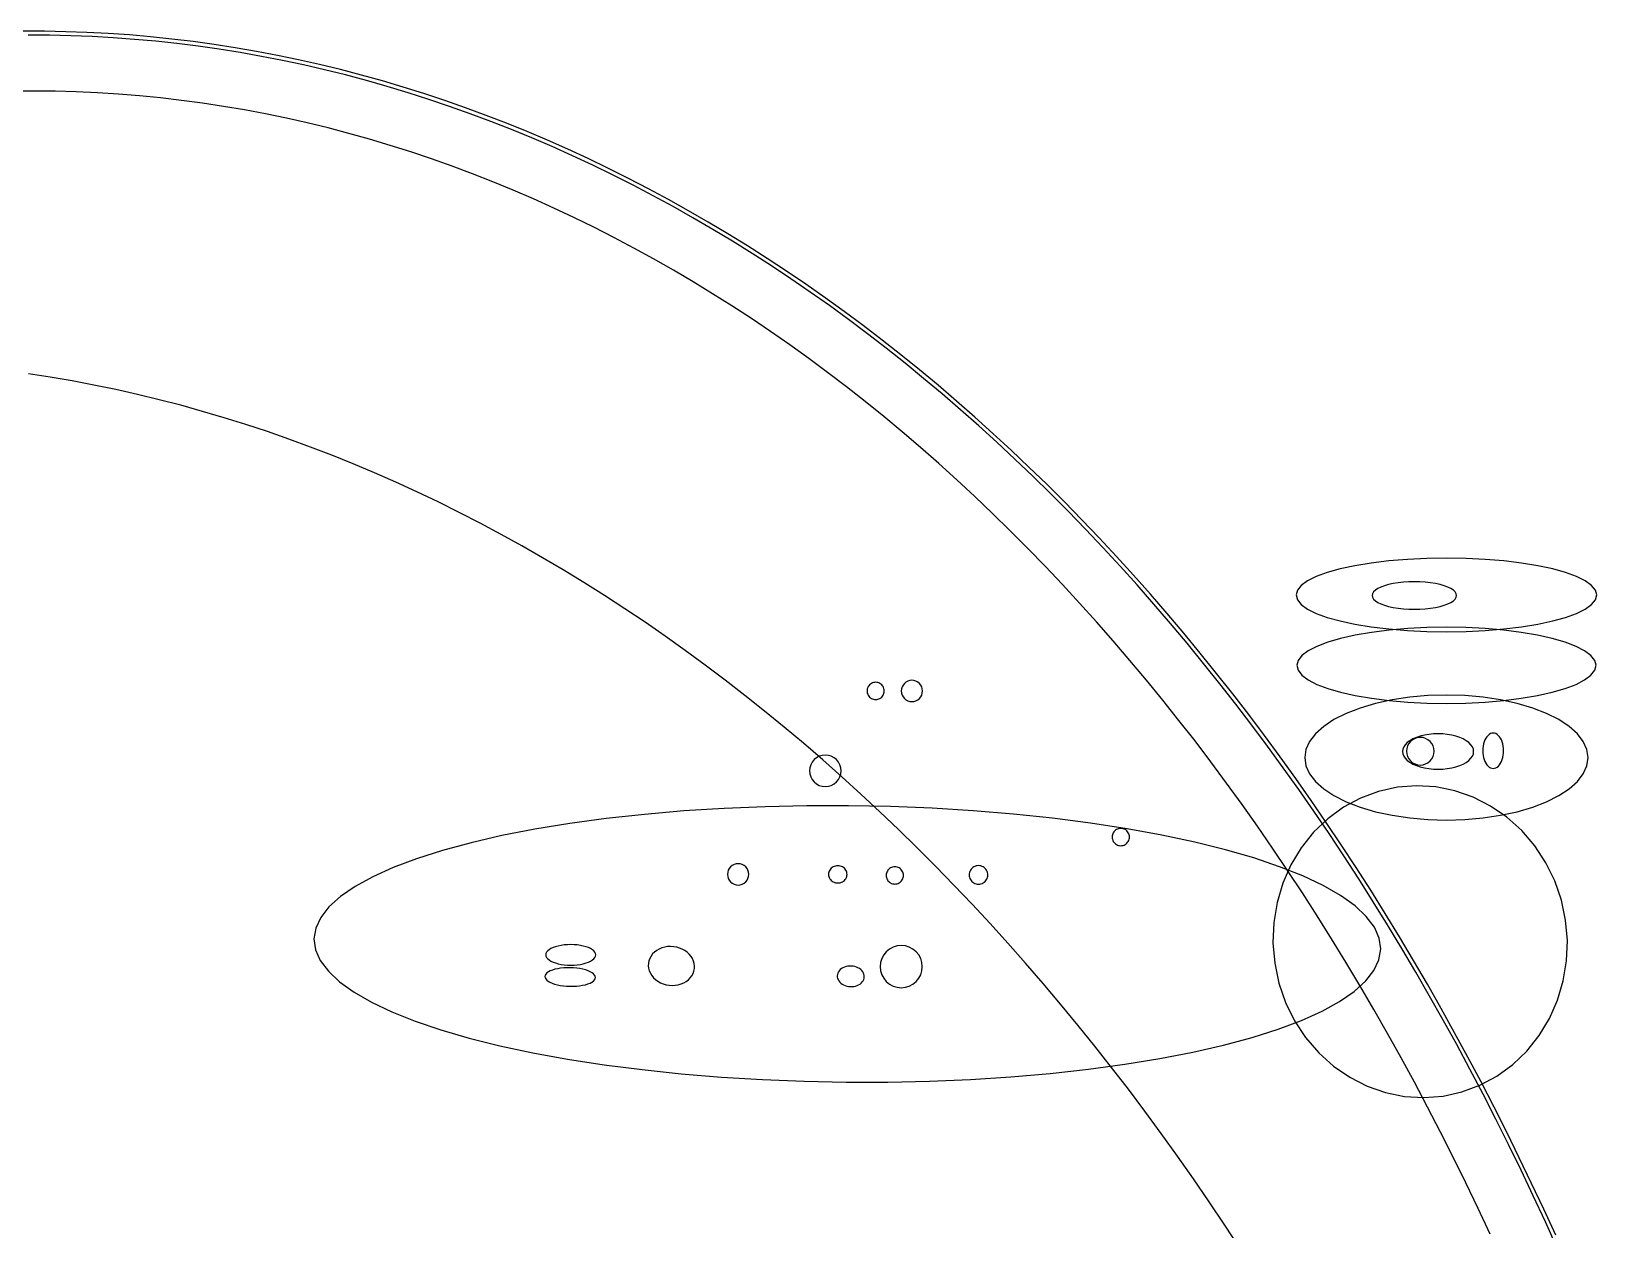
# Model space of a CAD drawing. Extents: x -1 to 217, y -22 to 302.
# Drawn here: x 107.8 to 201, y 230.2 to 301.6 of the extents above; entities that cross this region are included whole.
import ezdxf

# ---------------------------------------------------------------- set-up
doc = ezdxf.new("R2010")
doc.units = 0

msp = doc.modelspace()

# ---------------------------------------------------------------- linework, layer by layer
at = {"layer": 'CIRCLES'}
for p, q in [((159.588, 262.442), (159.575, 262.319)), ((159.575, 262.319), (159.588, 262.195)), ((159.624, 262.562), (159.588, 262.442)), ((159.588, 262.195), (159.624, 262.075)), ((159.683, 262.671), (159.624, 262.562)), ((159.624, 262.075), (159.683, 261.966)), ((159.761, 262.768), (159.683, 262.671)), ((159.858, 262.846), (159.761, 262.768)), ((159.967, 262.905), (159.858, 262.846)), ((160.087, 262.941), (159.967, 262.905)), ((160.21, 262.954), (160.087, 262.941)), ((160.334, 262.941), (160.21, 262.954)), ((160.454, 262.905), (160.334, 262.941)), ((160.563, 262.846), (160.454, 262.905)), ((160.66, 262.768), (160.563, 262.846)), ((160.738, 262.671), (160.66, 262.768)), ((160.797, 262.562), (160.738, 262.671)), ((160.738, 261.966), (160.797, 262.075)), ((160.833, 262.442), (160.797, 262.562)), ((160.797, 262.075), (160.833, 262.195)), ((160.846, 262.319), (160.833, 262.442)), ((160.833, 262.195), (160.846, 262.319)), ((159.683, 261.966), (159.761, 261.869)), ((159.761, 261.869), (159.858, 261.791)), ((159.858, 261.791), (159.967, 261.732)), ((159.967, 261.732), (160.087, 261.696)), ((160.087, 261.696), (160.21, 261.683)), ((160.21, 261.683), (160.334, 261.696)), ((160.334, 261.696), (160.454, 261.732)), ((160.454, 261.732), (160.563, 261.791)), ((160.563, 261.791), (160.66, 261.869)), ((160.66, 261.869), (160.738, 261.966)), ((189.918, 259.313), (189.815, 259.188)), ((190.042, 259.416), (189.918, 259.313)), ((190.185, 259.492), (190.042, 259.416)), ((190.339, 259.539), (190.185, 259.492)), ((190.5, 259.554), (190.339, 259.539)), ((190.661, 259.539), (190.5, 259.554)), ((190.815, 259.492), (190.661, 259.539)), ((190.958, 259.416), (190.815, 259.492)), ((191.082, 259.313), (190.958, 259.416)), ((191.185, 259.188), (191.082, 259.313)), ((154.532, 258.343), (154.39, 258.227)), ((154.694, 258.43), (154.532, 258.343)), ((154.87, 258.483), (154.694, 258.43)), ((155.053, 258.501), (154.87, 258.483)), ((155.236, 258.483), (155.053, 258.501)), ((155.411, 258.43), (155.236, 258.483)), ((155.574, 258.343), (155.411, 258.43)), ((155.716, 258.227), (155.574, 258.343)), ((189.692, 258.891), (189.676, 258.731)), ((189.676, 258.731), (189.692, 258.57)), ((189.739, 259.046), (189.692, 258.891)), ((189.692, 258.57), (189.739, 258.416)), ((189.815, 259.188), (189.739, 259.046)), ((189.739, 258.416), (189.815, 258.273)), ((191.261, 259.046), (191.185, 259.188)), ((191.185, 258.273), (191.261, 258.416)), ((191.308, 258.891), (191.261, 259.046)), ((191.261, 258.416), (191.308, 258.57)), ((191.324, 258.731), (191.308, 258.891)), ((191.308, 258.57), (191.324, 258.731)), ((154.133, 257.747), (154.115, 257.564)), ((154.115, 257.564), (154.133, 257.381)), ((154.186, 257.923), (154.133, 257.747)), ((154.273, 258.085), (154.186, 257.923)), ((154.39, 258.227), (154.273, 258.085)), ((155.832, 258.085), (155.716, 258.227)), ((155.919, 257.923), (155.832, 258.085)), ((155.972, 257.747), (155.919, 257.923)), ((155.99, 257.564), (155.972, 257.747)), ((155.972, 257.381), (155.99, 257.564)), ((189.815, 258.273), (189.918, 258.148)), ((189.918, 258.148), (190.042, 258.046)), ((190.042, 258.046), (190.185, 257.97)), ((190.185, 257.97), (190.339, 257.923)), ((190.339, 257.923), (190.5, 257.907)), ((190.5, 257.907), (190.661, 257.923)), ((190.661, 257.923), (190.815, 257.97)), ((190.815, 257.97), (190.958, 258.046)), ((190.958, 258.046), (191.082, 258.148)), ((191.082, 258.148), (191.185, 258.273)), ((154.133, 257.381), (154.186, 257.205)), ((154.186, 257.205), (154.273, 257.043)), ((154.273, 257.043), (154.39, 256.901)), ((154.39, 256.901), (154.532, 256.784)), ((154.532, 256.784), (154.694, 256.697)), ((154.694, 256.697), (154.87, 256.644)), ((154.87, 256.644), (155.053, 256.626)), ((155.053, 256.626), (155.236, 256.644)), ((155.236, 256.644), (155.411, 256.697)), ((155.411, 256.697), (155.574, 256.784)), ((155.574, 256.784), (155.716, 256.901)), ((155.716, 256.901), (155.832, 257.043)), ((155.832, 257.043), (155.919, 257.205)), ((155.919, 257.205), (155.972, 257.381)), ((149.411, 251.846), (149.332, 251.749)), ((149.507, 251.924), (149.411, 251.846)), ((149.617, 251.983), (149.507, 251.924)), ((149.736, 252.019), (149.617, 251.983)), ((149.86, 252.032), (149.736, 252.019)), ((149.984, 252.019), (149.86, 252.032)), ((150.103, 251.983), (149.984, 252.019)), ((150.213, 251.924), (150.103, 251.983)), ((150.309, 251.846), (150.213, 251.924)), ((150.388, 251.749), (150.309, 251.846)), ((149.237, 251.52), (149.225, 251.397)), ((149.225, 251.397), (149.237, 251.273)), ((149.273, 251.64), (149.237, 251.52)), ((149.237, 251.273), (149.273, 251.153)), ((149.332, 251.749), (149.273, 251.64)), ((149.273, 251.153), (149.332, 251.044)), ((149.332, 251.044), (149.411, 250.947)), ((149.411, 250.947), (149.507, 250.869)), ((149.507, 250.869), (149.617, 250.81)), ((150.103, 250.81), (150.213, 250.869)), ((150.213, 250.869), (150.309, 250.947)), ((150.309, 250.947), (150.388, 251.044)), ((150.447, 251.64), (150.388, 251.749)), ((150.388, 251.044), (150.447, 251.153)), ((150.483, 251.52), (150.447, 251.64)), ((150.447, 251.153), (150.483, 251.273)), ((150.495, 251.397), (150.483, 251.52)), ((150.483, 251.273), (150.495, 251.397)), ((149.617, 250.81), (149.736, 250.774)), ((149.736, 250.774), (149.86, 250.761)), ((149.86, 250.761), (149.984, 250.774)), ((149.984, 250.774), (150.103, 250.81)), ((159.33, 247.136), (159.095, 247.064)), ((159.575, 247.16), (159.33, 247.136)), ((159.821, 247.136), (159.575, 247.16)), ((160.056, 247.064), (159.821, 247.136)), ((158.415, 246.384), (158.344, 246.149)), ((158.531, 246.602), (158.415, 246.384)), ((158.687, 246.792), (158.531, 246.602)), ((158.878, 246.948), (158.687, 246.792)), ((159.095, 247.064), (158.878, 246.948)), ((160.273, 246.948), (160.056, 247.064)), ((160.464, 246.792), (160.273, 246.948)), ((160.62, 246.602), (160.464, 246.792)), ((160.736, 246.384), (160.62, 246.602)), ((160.807, 246.149), (160.736, 246.384)), ((158.344, 246.149), (158.319, 245.904)), ((158.319, 245.904), (158.344, 245.659)), ((158.344, 245.659), (158.415, 245.423)), ((158.415, 245.423), (158.531, 245.206)), ((160.62, 245.206), (160.736, 245.423)), ((160.736, 245.423), (160.807, 245.659)), ((160.832, 245.904), (160.807, 246.149)), ((160.807, 245.659), (160.832, 245.904)), ((158.531, 245.206), (158.687, 245.016)), ((158.687, 245.016), (158.878, 244.859)), ((158.878, 244.859), (159.095, 244.743)), ((159.095, 244.743), (159.33, 244.672)), ((159.33, 244.672), (159.575, 244.648)), ((159.575, 244.648), (159.821, 244.672)), ((159.821, 244.672), (160.056, 244.743)), ((160.056, 244.743), (160.273, 244.859)), ((160.273, 244.859), (160.464, 245.016)), ((160.464, 245.016), (160.62, 245.206))]:
    msp.add_line(p, q, dxfattribs=at)
at = {"layer": 'ELLIPSES'}
for p, q in [((108.535, 301.594), (107.269, 301.594)), ((108.837, 301.356), (107.571, 301.362)), ((109.801, 301.572), (108.535, 301.594)), ((110.103, 301.329), (108.837, 301.356)), ((111.067, 301.529), (109.801, 301.572)), ((111.368, 301.28), (110.103, 301.329)), ((112.332, 301.463), (111.067, 301.529)), ((112.633, 301.209), (111.368, 301.28)), ((113.597, 301.376), (112.332, 301.463)), ((114.861, 301.267), (113.597, 301.376)), ((116.124, 301.137), (114.861, 301.267)), ((113.897, 301.116), (112.633, 301.209)), ((115.16, 301.002), (113.897, 301.116)), ((116.423, 300.866), (115.16, 301.002)), ((117.385, 300.985), (116.124, 301.137)), ((117.684, 300.708), (116.423, 300.866)), ((118.646, 300.811), (117.385, 300.985)), ((118.944, 300.528), (117.684, 300.708)), ((119.905, 300.615), (118.646, 300.811)), ((120.202, 300.327), (118.944, 300.528)), ((121.163, 300.398), (119.905, 300.615)), ((121.459, 300.104), (120.202, 300.327)), ((122.418, 300.159), (121.163, 300.398)), ((122.714, 299.859), (121.459, 300.104)), ((123.672, 299.898), (122.418, 300.159)), ((123.967, 299.592), (122.714, 299.859)), ((124.924, 299.616), (123.672, 299.898)), ((125.218, 299.305), (123.967, 299.592)), ((126.173, 299.313), (124.924, 299.616)), ((126.466, 298.995), (125.218, 299.305)), ((127.42, 298.988), (126.173, 299.313)), ((127.712, 298.664), (126.466, 298.995)), ((128.664, 298.642), (127.42, 298.988)), ((128.955, 298.312), (127.712, 298.664)), ((129.906, 298.274), (128.664, 298.642)), ((107.918, 298.035), (106.661, 298.024)), ((109.175, 298.024), (107.918, 298.035)), ((110.431, 297.99), (109.175, 298.024)), ((111.688, 297.934), (110.431, 297.99)), ((112.943, 297.855), (111.688, 297.934)), ((114.198, 297.754), (112.943, 297.855)), ((115.453, 297.63), (114.198, 297.754)), ((116.706, 297.485), (115.453, 297.63)), ((130.196, 297.938), (128.955, 298.312)), ((131.144, 297.885), (129.906, 298.274)), ((131.433, 297.543), (130.196, 297.938)), ((132.38, 297.475), (131.144, 297.885)), ((132.667, 297.126), (131.433, 297.543)), ((117.958, 297.316), (116.706, 297.485)), ((119.208, 297.126), (117.958, 297.316)), ((120.457, 296.913), (119.208, 297.126)), ((121.704, 296.678), (120.457, 296.913)), ((122.949, 296.421), (121.704, 296.678)), ((133.612, 297.043), (132.38, 297.475)), ((133.898, 296.689), (132.667, 297.126)), ((134.84, 296.591), (133.612, 297.043)), ((135.126, 296.23), (133.898, 296.689)), ((136.065, 296.117), (134.84, 296.591)), ((124.192, 296.141), (122.949, 296.421)), ((125.433, 295.839), (124.192, 296.141)), ((126.671, 295.516), (125.433, 295.839)), ((136.349, 295.75), (135.126, 296.23)), ((137.287, 295.622), (136.065, 296.117)), ((137.569, 295.249), (136.349, 295.75)), ((127.906, 295.17), (126.671, 295.516)), ((129.139, 294.802), (127.906, 295.17)), ((130.369, 294.412), (129.139, 294.802)), ((138.504, 295.106), (137.287, 295.622)), ((138.785, 294.727), (137.569, 295.249)), ((139.717, 294.57), (138.504, 295.106)), ((139.997, 294.184), (138.785, 294.727)), ((131.595, 294), (130.369, 294.412)), ((132.818, 293.567), (131.595, 294)), ((140.926, 294.012), (139.717, 294.57)), ((141.204, 293.62), (139.997, 294.184)), ((142.131, 293.434), (140.926, 294.012)), ((134.038, 293.111), (132.818, 293.567)), ((135.254, 292.634), (134.038, 293.111)), ((142.407, 293.036), (141.204, 293.62)), ((143.33, 292.835), (142.131, 293.434)), ((143.605, 292.43), (142.407, 293.036)), ((144.526, 292.216), (143.33, 292.835)), ((136.466, 292.135), (135.254, 292.634)), ((137.674, 291.615), (136.466, 292.135)), ((144.799, 291.804), (143.605, 292.43)), ((145.716, 291.576), (144.526, 292.216)), ((138.877, 291.073), (137.674, 291.615)), ((140.077, 290.509), (138.877, 291.073)), ((145.987, 291.158), (144.799, 291.804)), ((146.901, 290.915), (145.716, 291.576)), ((147.17, 290.491), (145.987, 291.158)), ((141.272, 289.925), (140.077, 290.509)), ((148.081, 290.235), (146.901, 290.915)), ((148.348, 289.804), (147.17, 290.491)), ((149.255, 289.534), (148.081, 290.235)), ((142.462, 289.319), (141.272, 289.925)), ((143.647, 288.691), (142.462, 289.319)), ((149.521, 289.097), (148.348, 289.804)), ((150.424, 288.813), (149.255, 289.534)), ((144.827, 288.043), (143.647, 288.691)), ((150.688, 288.369), (149.521, 289.097)), ((151.587, 288.072), (150.424, 288.813)), ((151.849, 287.621), (150.688, 288.369)), ((146.002, 287.374), (144.827, 288.043)), ((147.171, 286.683), (146.002, 287.374)), ((152.744, 287.311), (151.587, 288.072)), ((153.004, 286.854), (151.849, 287.621)), ((153.896, 286.53), (152.744, 287.311)), ((148.335, 285.972), (147.171, 286.683)), ((154.153, 286.066), (153.004, 286.854)), ((155.041, 285.729), (153.896, 286.53)), ((149.494, 285.241), (148.335, 285.972)), ((155.296, 285.259), (154.153, 286.066)), ((156.18, 284.909), (155.041, 285.729)), ((150.646, 284.488), (149.494, 285.241)), ((151.792, 283.715), (150.646, 284.488)), ((156.433, 284.432), (155.296, 285.259)), ((157.312, 284.069), (156.18, 284.909)), ((152.932, 282.922), (151.792, 283.715)), ((157.563, 283.586), (156.433, 284.432)), ((158.437, 283.21), (157.312, 284.069)), ((158.686, 282.72), (157.563, 283.586)), ((154.066, 282.108), (152.932, 282.922)), ((159.556, 282.331), (158.437, 283.21)), ((159.802, 281.835), (158.686, 282.72)), ((155.193, 281.274), (154.066, 282.108)), ((160.668, 281.434), (159.556, 282.331)), ((160.912, 280.931), (159.802, 281.835)), ((108.883, 281.002), (107.583, 281.203)), ((110.183, 280.779), (108.883, 281.002)), ((111.481, 280.534), (110.183, 280.779)), ((156.313, 280.421), (155.193, 281.274)), ((161.773, 280.517), (160.668, 281.434)), ((162.014, 280.007), (160.912, 280.931)), ((112.779, 280.265), (111.481, 280.534)), ((114.075, 279.974), (112.779, 280.265)), ((115.37, 279.661), (114.075, 279.974)), ((157.427, 279.547), (156.313, 280.421)), ((162.871, 279.581), (161.773, 280.517)), ((163.109, 279.065), (162.014, 280.007)), ((116.664, 279.325), (115.37, 279.661)), ((117.955, 278.967), (116.664, 279.325)), ((119.245, 278.587), (117.955, 278.967)), ((158.534, 278.653), (157.427, 279.547)), ((163.961, 278.627), (162.871, 279.581)), ((164.196, 278.104), (163.109, 279.065)), ((120.532, 278.184), (119.245, 278.587)), ((121.817, 277.759), (120.532, 278.184)), ((159.633, 277.74), (158.534, 278.653)), ((165.043, 277.653), (163.961, 278.627)), ((165.276, 277.124), (164.196, 278.104)), ((123.099, 277.312), (121.817, 277.759)), ((124.379, 276.843), (123.099, 277.312)), ((160.725, 276.807), (159.633, 277.74)), ((166.118, 276.662), (165.043, 277.653)), ((166.348, 276.126), (165.276, 277.124)), ((125.655, 276.352), (124.379, 276.843)), ((126.929, 275.839), (125.655, 276.352)), ((161.81, 275.855), (160.725, 276.807)), ((167.185, 275.652), (166.118, 276.662)), ((167.413, 275.109), (166.348, 276.126)), ((128.199, 275.304), (126.929, 275.839)), ((129.465, 274.748), (128.199, 275.304)), ((162.887, 274.883), (161.81, 275.855)), ((168.245, 274.623), (167.185, 275.652)), ((130.728, 274.169), (129.465, 274.748)), ((163.956, 273.893), (162.887, 274.883)), ((168.469, 274.074), (167.413, 275.109)), ((169.296, 273.577), (168.245, 274.623)), ((131.986, 273.569), (130.728, 274.169)), ((133.241, 272.948), (131.986, 273.569)), ((165.017, 272.883), (163.956, 273.893)), ((169.517, 273.021), (168.469, 274.074)), ((170.338, 272.512), (169.296, 273.577)), ((134.491, 272.305), (133.241, 272.948)), ((166.07, 271.854), (165.017, 272.883)), ((170.557, 271.95), (169.517, 273.021)), ((171.373, 271.43), (170.338, 272.512)), ((135.737, 271.641), (134.491, 272.305)), ((136.978, 270.956), (135.737, 271.641)), ((167.115, 270.807), (166.07, 271.854)), ((171.588, 270.861), (170.557, 271.95)), ((172.399, 270.33), (171.373, 271.43)), ((138.214, 270.249), (136.978, 270.956)), ((168.151, 269.741), (167.115, 270.807)), ((172.611, 269.754), (171.588, 270.861)), ((139.445, 269.522), (138.214, 270.249)), ((140.67, 268.774), (139.445, 269.522)), ((169.179, 268.657), (168.151, 269.741)), ((173.416, 269.212), (172.399, 270.33)), ((173.625, 268.63), (172.611, 269.754)), ((185.725, 269.582), (184.953, 269.367)), ((186.606, 269.771), (185.725, 269.582)), ((187.579, 269.93), (186.606, 269.771)), ((188.63, 270.057), (187.579, 269.93)), ((189.739, 270.149), (188.63, 270.057)), ((190.887, 270.205), (189.739, 270.149)), ((192.056, 270.224), (190.887, 270.205)), ((193.224, 270.205), (192.056, 270.224)), ((194.373, 270.149), (193.224, 270.205)), ((195.482, 270.057), (194.373, 270.149)), ((196.532, 269.93), (195.482, 270.057)), ((197.506, 269.771), (196.532, 269.93)), ((198.386, 269.582), (197.506, 269.771)), ((199.158, 269.367), (198.386, 269.582)), ((141.891, 268.005), (140.67, 268.774)), ((170.199, 267.554), (169.179, 268.657)), ((174.424, 268.077), (173.416, 269.212)), ((174.63, 267.488), (173.625, 268.63)), ((183.408, 268.6), (183.18, 268.319)), ((183.785, 268.872), (183.408, 268.6)), ((184.303, 269.129), (183.785, 268.872)), ((184.953, 269.367), (184.303, 269.129)), ((188.614, 268.651), (188.366, 268.58)), ((188.887, 268.71), (188.614, 268.651)), ((189.183, 268.757), (188.887, 268.71)), ((189.494, 268.792), (189.183, 268.757)), ((189.817, 268.813), (189.494, 268.792)), ((190.146, 268.82), (189.817, 268.813)), ((190.474, 268.813), (190.146, 268.82)), ((190.797, 268.792), (190.474, 268.813)), ((191.109, 268.758), (190.797, 268.792)), ((191.404, 268.711), (191.109, 268.758)), ((191.678, 268.651), (191.404, 268.711)), ((191.925, 268.581), (191.678, 268.651)), ((199.809, 269.129), (199.158, 269.367)), ((200.327, 268.872), (199.809, 269.129)), ((200.703, 268.6), (200.327, 268.872)), ((200.932, 268.319), (200.703, 268.6)), ((143.105, 267.215), (141.891, 268.005)), ((175.424, 266.925), (174.424, 268.077)), ((183.18, 268.319), (183.103, 268.034)), ((183.103, 268.034), (183.18, 267.748)), ((183.18, 267.748), (183.408, 267.467)), ((187.651, 268.109), (187.629, 268.002)), ((187.629, 268.002), (187.651, 267.895)), ((187.715, 268.214), (187.651, 268.109)), ((187.651, 267.895), (187.715, 267.79)), ((187.821, 268.315), (187.715, 268.214)), ((187.715, 267.79), (187.821, 267.689)), ((187.966, 268.411), (187.821, 268.315)), ((187.821, 267.689), (187.967, 267.593)), ((188.149, 268.5), (187.966, 268.411)), ((188.366, 268.58), (188.149, 268.5)), ((192.142, 268.5), (191.925, 268.581)), ((192.325, 268.412), (192.142, 268.5)), ((192.471, 268.316), (192.325, 268.412)), ((192.325, 267.594), (192.471, 267.69)), ((192.576, 268.214), (192.471, 268.316)), ((192.471, 267.69), (192.577, 267.791)), ((192.641, 268.11), (192.576, 268.214)), ((192.577, 267.791), (192.641, 267.896)), ((192.662, 268.003), (192.641, 268.11)), ((192.641, 267.896), (192.662, 268.003)), ((200.703, 267.467), (200.932, 267.748)), ((201.008, 268.034), (200.932, 268.319)), ((200.932, 267.748), (201.008, 268.034)), ((144.314, 266.405), (143.105, 267.215)), ((171.209, 266.434), (170.199, 267.554)), ((175.626, 266.33), (174.63, 267.488)), ((176.414, 265.755), (175.424, 266.925)), ((183.408, 267.467), (183.785, 267.195)), ((183.785, 267.195), (184.303, 266.938)), ((184.303, 266.938), (184.953, 266.7)), ((187.967, 267.593), (188.149, 267.504)), ((188.149, 267.504), (188.366, 267.424)), ((188.366, 267.424), (188.614, 267.354)), ((188.614, 267.354), (188.888, 267.294)), ((188.888, 267.294), (189.183, 267.247)), ((189.183, 267.247), (189.495, 267.213)), ((189.495, 267.213), (189.817, 267.192)), ((189.817, 267.192), (190.146, 267.185)), ((190.146, 267.185), (190.474, 267.192)), ((190.474, 267.192), (190.797, 267.213)), ((190.797, 267.213), (191.109, 267.247)), ((191.109, 267.247), (191.404, 267.295)), ((191.404, 267.295), (191.678, 267.354)), ((191.678, 267.354), (191.925, 267.425)), ((191.925, 267.425), (192.142, 267.505)), ((192.142, 267.505), (192.325, 267.594)), ((199.158, 266.7), (199.809, 266.938)), ((199.809, 266.938), (200.327, 267.195)), ((200.327, 267.195), (200.703, 267.467)), ((145.516, 265.574), (144.314, 266.405)), ((172.211, 265.295), (171.209, 266.434)), ((176.613, 265.154), (175.626, 266.33)), ((184.953, 266.7), (185.725, 266.485)), ((185.725, 266.485), (186.606, 266.296)), ((186.606, 266.296), (187.579, 266.137)), ((187.599, 265.803), (186.629, 265.638)), ((187.579, 266.137), (188.63, 266.01)), ((188.644, 265.934), (187.599, 265.803)), ((188.63, 266.01), (189.739, 265.918)), ((189.749, 266.029), (188.644, 265.934)), ((189.739, 265.918), (190.887, 265.862)), ((190.892, 266.087), (189.749, 266.029)), ((190.887, 265.862), (192.056, 265.843)), ((192.056, 266.106), (190.892, 266.087)), ((193.219, 266.087), (192.056, 266.106)), ((192.056, 265.843), (193.224, 265.862)), ((194.363, 266.029), (193.219, 266.087)), ((193.224, 265.862), (194.373, 265.918)), ((195.467, 265.934), (194.363, 266.029)), ((194.373, 265.918), (195.482, 266.01)), ((196.513, 265.803), (195.467, 265.934)), ((195.482, 266.01), (196.532, 266.137)), ((197.482, 265.638), (196.513, 265.803)), ((196.532, 266.137), (197.506, 266.296)), ((197.506, 266.296), (198.386, 266.485)), ((198.386, 266.485), (199.158, 266.7)), ((146.713, 264.723), (145.516, 265.574)), ((173.203, 264.139), (172.211, 265.295)), ((177.395, 264.569), (176.414, 265.755)), ((177.59, 263.961), (176.613, 265.154)), ((184.336, 264.974), (183.82, 264.709)), ((184.984, 265.221), (184.336, 264.974)), ((185.752, 265.443), (184.984, 265.221)), ((186.629, 265.638), (185.752, 265.443)), ((198.359, 265.443), (197.482, 265.638)), ((199.128, 265.221), (198.359, 265.443)), ((199.776, 264.974), (199.128, 265.221)), ((200.291, 264.709), (199.776, 264.974)), ((147.903, 263.852), (146.713, 264.723)), ((174.186, 262.965), (173.203, 264.139)), ((178.367, 263.366), (177.395, 264.569)), ((178.559, 262.751), (177.59, 263.961)), ((183.218, 264.138), (183.142, 263.843)), ((183.445, 264.428), (183.218, 264.138)), ((183.82, 264.709), (183.445, 264.428)), ((200.666, 264.428), (200.291, 264.709)), ((200.894, 264.138), (200.666, 264.428)), ((200.97, 263.843), (200.894, 264.138)), ((149.086, 262.961), (147.903, 263.852)), ((179.329, 262.146), (178.367, 263.366)), ((183.142, 263.843), (183.218, 263.547)), ((183.218, 263.547), (183.445, 263.257)), ((183.445, 263.257), (183.82, 262.976)), ((200.291, 262.976), (200.666, 263.257)), ((200.666, 263.257), (200.894, 263.547)), ((200.894, 263.547), (200.97, 263.843)), ((150.263, 262.05), (149.086, 262.961)), ((157.542, 262.386), (157.538, 262.319)), ((157.538, 262.319), (157.542, 262.251)), ((157.555, 262.451), (157.542, 262.386)), ((157.542, 262.251), (157.555, 262.186)), ((157.577, 262.515), (157.555, 262.451)), ((157.555, 262.186), (157.577, 262.122)), ((157.607, 262.575), (157.577, 262.515)), ((157.577, 262.122), (157.607, 262.062)), ((157.644, 262.631), (157.607, 262.575)), ((157.607, 262.062), (157.644, 262.006)), ((157.688, 262.682), (157.644, 262.631)), ((157.739, 262.726), (157.688, 262.682)), ((157.795, 262.763), (157.739, 262.726)), ((157.855, 262.793), (157.795, 262.763)), ((157.919, 262.815), (157.855, 262.793)), ((157.984, 262.828), (157.919, 262.815)), ((158.052, 262.832), (157.984, 262.828)), ((158.119, 262.828), (158.052, 262.832)), ((158.184, 262.815), (158.119, 262.828)), ((158.248, 262.793), (158.184, 262.815)), ((158.308, 262.763), (158.248, 262.793)), ((158.364, 262.726), (158.308, 262.763)), ((158.415, 262.682), (158.364, 262.726)), ((158.459, 262.631), (158.415, 262.682)), ((158.496, 262.575), (158.459, 262.631)), ((158.459, 262.006), (158.496, 262.062)), ((158.526, 262.515), (158.496, 262.575)), ((158.496, 262.062), (158.526, 262.122)), ((158.548, 262.451), (158.526, 262.515)), ((158.526, 262.122), (158.548, 262.186)), ((158.561, 262.386), (158.548, 262.451)), ((158.548, 262.186), (158.561, 262.251)), ((158.565, 262.319), (158.561, 262.386)), ((158.561, 262.251), (158.565, 262.319)), ((175.16, 261.773), (174.186, 262.965)), ((179.517, 261.525), (178.559, 262.751)), ((180.282, 260.91), (179.329, 262.146)), ((183.82, 262.976), (184.336, 262.711)), ((184.336, 262.711), (184.984, 262.464)), ((184.984, 262.464), (185.752, 262.242)), ((185.752, 262.242), (186.629, 262.047)), ((192.056, 262.069), (190.954, 262.037)), ((193.158, 262.037), (192.056, 262.069)), ((197.482, 262.047), (198.359, 262.242)), ((198.359, 262.242), (199.128, 262.464)), ((199.128, 262.464), (199.776, 262.711)), ((199.776, 262.711), (200.291, 262.976)), ((151.433, 261.119), (150.263, 262.05)), ((157.644, 262.006), (157.688, 261.955)), ((157.688, 261.955), (157.739, 261.911)), ((157.739, 261.911), (157.795, 261.874)), ((157.795, 261.874), (157.855, 261.844)), ((157.855, 261.844), (157.919, 261.822)), ((157.919, 261.822), (157.984, 261.809)), ((157.984, 261.809), (158.052, 261.805)), ((158.052, 261.805), (158.119, 261.809)), ((158.119, 261.809), (158.184, 261.822)), ((158.184, 261.822), (158.248, 261.844)), ((158.248, 261.844), (158.308, 261.874)), ((158.308, 261.874), (158.364, 261.911)), ((158.364, 261.911), (158.415, 261.955)), ((158.415, 261.955), (158.459, 262.006)), ((176.124, 260.564), (175.16, 261.773)), ((180.467, 260.282), (179.517, 261.525)), ((186.915, 261.301), (186.085, 260.98)), ((186.629, 262.047), (187.599, 261.882)), ((187.834, 261.571), (186.915, 261.301)), ((187.599, 261.882), (188.644, 261.751)), ((188.824, 261.786), (187.834, 261.571)), ((188.644, 261.751), (189.749, 261.656)), ((189.87, 261.942), (188.824, 261.786)), ((189.749, 261.656), (190.892, 261.598)), ((190.954, 262.037), (189.87, 261.942)), ((190.892, 261.598), (192.056, 261.579)), ((192.056, 261.579), (193.219, 261.598)), ((194.241, 261.942), (193.158, 262.037)), ((193.219, 261.598), (194.363, 261.656)), ((195.287, 261.786), (194.241, 261.942)), ((194.363, 261.656), (195.467, 261.751)), ((196.278, 261.571), (195.287, 261.786)), ((195.467, 261.751), (196.513, 261.882)), ((197.196, 261.301), (196.278, 261.571)), ((196.513, 261.882), (197.482, 262.047)), ((198.027, 260.98), (197.196, 261.301)), ((152.596, 260.169), (151.433, 261.119)), ((177.079, 259.338), (176.124, 260.564)), ((181.225, 259.657), (180.282, 260.91)), ((181.406, 259.023), (180.467, 260.282)), ((184.743, 260.209), (184.254, 259.773)), ((185.357, 260.614), (184.743, 260.209)), ((186.085, 260.98), (185.357, 260.614)), ((198.755, 260.614), (198.027, 260.98)), ((199.369, 260.209), (198.755, 260.614)), ((199.857, 259.773), (199.369, 260.209)), ((153.751, 259.199), (152.596, 260.169)), ((178.024, 258.095), (177.079, 259.338)), ((182.158, 258.388), (181.225, 259.657)), ((183.899, 259.312), (183.684, 258.835)), ((184.254, 259.773), (183.899, 259.312)), ((189.879, 259.356), (189.725, 259.241)), ((190.062, 259.46), (189.879, 259.356)), ((190.27, 259.551), (190.062, 259.46)), ((190.501, 259.628), (190.27, 259.551)), ((190.749, 259.689), (190.501, 259.628)), ((191.012, 259.734), (190.749, 259.689)), ((191.284, 259.761), (191.012, 259.734)), ((191.56, 259.77), (191.284, 259.761)), ((191.837, 259.761), (191.56, 259.77)), ((192.109, 259.733), (191.837, 259.761)), ((192.371, 259.689), (192.109, 259.733)), ((192.619, 259.628), (192.371, 259.689)), ((192.85, 259.551), (192.619, 259.628)), ((193.058, 259.459), (192.85, 259.551)), ((193.241, 259.355), (193.058, 259.459)), ((193.395, 259.24), (193.241, 259.355)), ((194.308, 259.283), (194.273, 259.159)), ((194.353, 259.397), (194.308, 259.283)), ((194.405, 259.501), (194.353, 259.397)), ((194.466, 259.592), (194.405, 259.501)), ((194.533, 259.668), (194.466, 259.592)), ((194.605, 259.729), (194.533, 259.668)), ((194.681, 259.774), (194.605, 259.729)), ((194.76, 259.801), (194.681, 259.774)), ((194.84, 259.81), (194.76, 259.801)), ((194.92, 259.801), (194.84, 259.81)), ((194.999, 259.774), (194.92, 259.801)), ((195.075, 259.73), (194.999, 259.774)), ((195.147, 259.669), (195.075, 259.73)), ((195.214, 259.593), (195.147, 259.669)), ((195.275, 259.502), (195.214, 259.593)), ((195.328, 259.398), (195.275, 259.502)), ((195.373, 259.284), (195.328, 259.398)), ((195.409, 259.16), (195.373, 259.284)), ((200.212, 259.312), (199.857, 259.773)), ((200.428, 258.835), (200.212, 259.312)), ((154.899, 258.21), (153.751, 259.199)), ((182.335, 257.748), (181.406, 259.023)), ((183.082, 257.104), (182.158, 258.388)), ((183.684, 258.835), (183.612, 258.35)), ((183.612, 258.35), (183.684, 257.864)), ((189.459, 258.851), (189.441, 258.712)), ((189.441, 258.712), (189.459, 258.574)), ((189.514, 258.986), (189.459, 258.851)), ((189.459, 258.574), (189.513, 258.439)), ((189.513, 258.439), (189.602, 258.308)), ((189.603, 259.117), (189.514, 258.986)), ((189.725, 259.241), (189.603, 259.117)), ((193.517, 259.116), (193.395, 259.24)), ((193.606, 258.985), (193.517, 259.116)), ((193.517, 258.306), (193.606, 258.437)), ((193.66, 258.849), (193.606, 258.985)), ((193.606, 258.437), (193.66, 258.573)), ((193.678, 258.711), (193.66, 258.849)), ((193.66, 258.573), (193.678, 258.711)), ((194.231, 258.893), (194.226, 258.756)), ((194.226, 258.756), (194.232, 258.619)), ((194.247, 259.029), (194.231, 258.893)), ((194.232, 258.619), (194.248, 258.483)), ((194.273, 259.159), (194.247, 259.029)), ((194.248, 258.483), (194.274, 258.353)), ((194.274, 258.353), (194.309, 258.23)), ((195.374, 258.231), (195.41, 258.355)), ((195.435, 259.03), (195.409, 259.16)), ((195.41, 258.355), (195.435, 258.485)), ((195.451, 258.895), (195.435, 259.03)), ((195.435, 258.485), (195.451, 258.62)), ((195.456, 258.758), (195.451, 258.895)), ((195.451, 258.62), (195.456, 258.758)), ((200.5, 258.35), (200.428, 258.835)), ((200.428, 257.864), (200.5, 258.35)), ((156.039, 257.201), (154.899, 258.21)), ((178.958, 256.836), (178.024, 258.095)), ((183.255, 256.457), (182.335, 257.748)), ((183.684, 257.864), (183.899, 257.387)), ((189.602, 258.308), (189.725, 258.183)), ((189.725, 258.183), (189.879, 258.068)), ((189.879, 258.068), (190.062, 257.964)), ((190.062, 257.964), (190.27, 257.873)), ((190.27, 257.873), (190.5, 257.796)), ((190.5, 257.796), (190.749, 257.735)), ((190.749, 257.735), (191.011, 257.69)), ((191.011, 257.69), (191.283, 257.663)), ((191.283, 257.663), (191.56, 257.654)), ((191.56, 257.654), (191.836, 257.663)), ((191.836, 257.663), (192.108, 257.69)), ((192.108, 257.69), (192.37, 257.734)), ((192.37, 257.734), (192.619, 257.795)), ((192.619, 257.795), (192.849, 257.872)), ((192.849, 257.872), (193.058, 257.963)), ((193.058, 257.963), (193.24, 258.067)), ((193.24, 258.067), (193.394, 258.182)), ((193.394, 258.182), (193.517, 258.306)), ((194.309, 258.23), (194.354, 258.115)), ((194.354, 258.115), (194.407, 258.012)), ((194.407, 258.012), (194.468, 257.921)), ((194.468, 257.921), (194.535, 257.845)), ((194.535, 257.845), (194.607, 257.784)), ((194.607, 257.784), (194.683, 257.74)), ((194.683, 257.74), (194.762, 257.713)), ((194.762, 257.713), (194.842, 257.704)), ((194.842, 257.704), (194.923, 257.713)), ((194.923, 257.713), (195.002, 257.74)), ((195.002, 257.74), (195.078, 257.784)), ((195.078, 257.784), (195.15, 257.845)), ((195.15, 257.845), (195.216, 257.922)), ((195.216, 257.922), (195.277, 258.013)), ((195.277, 258.013), (195.33, 258.116)), ((195.33, 258.116), (195.374, 258.231)), ((200.212, 257.387), (200.428, 257.864)), ((157.172, 256.174), (156.039, 257.201)), ((179.883, 255.56), (178.958, 256.836)), ((183.995, 255.803), (183.082, 257.104)), ((183.899, 257.387), (184.254, 256.926)), ((184.254, 256.926), (184.743, 256.49)), ((184.743, 256.49), (185.357, 256.086)), ((189.132, 256.58), (188.012, 256.334)), ((190.274, 256.669), (189.132, 256.58)), ((191.421, 256.599), (190.274, 256.669)), ((192.551, 256.371), (191.421, 256.599)), ((198.755, 256.086), (199.369, 256.49)), ((199.369, 256.49), (199.857, 256.926)), ((199.857, 256.926), (200.212, 257.387)), ((158.296, 255.128), (157.172, 256.174)), ((180.798, 254.267), (179.883, 255.56)), ((184.164, 255.15), (183.255, 256.457)), ((184.898, 254.487), (183.995, 255.803)), ((185.357, 256.086), (186.085, 255.72)), ((186.935, 255.935), (185.919, 255.389)), ((186.085, 255.72), (186.915, 255.399)), ((188.012, 256.334), (186.935, 255.935)), ((193.647, 255.99), (192.551, 256.371)), ((194.688, 255.461), (193.647, 255.99)), ((197.196, 255.399), (198.027, 255.72)), ((198.027, 255.72), (198.755, 256.086)), ((142.007, 254.719), (139.827, 254.424)), ((144.276, 254.968), (142.007, 254.719)), ((146.619, 255.17), (144.276, 254.968)), ((149.022, 255.323), (146.619, 255.17)), ((151.47, 255.426), (149.022, 255.323)), ((153.949, 255.478), (151.47, 255.426)), ((156.442, 255.481), (153.949, 255.478)), ((158.935, 255.432), (156.442, 255.481)), ((159.412, 254.063), (158.296, 255.128)), ((161.412, 255.333), (158.935, 255.432)), ((163.859, 255.184), (161.412, 255.333)), ((166.258, 254.986), (163.859, 255.184)), ((168.597, 254.741), (166.258, 254.986)), ((170.861, 254.449), (168.597, 254.741)), ((184.982, 254.707), (184.138, 253.899)), ((185.063, 253.828), (184.164, 255.15)), ((185.919, 255.389), (184.982, 254.707)), ((186.915, 255.399), (187.834, 255.129)), ((187.834, 255.129), (188.824, 254.913)), ((188.824, 254.913), (189.87, 254.757)), ((189.87, 254.757), (190.954, 254.662)), ((190.954, 254.662), (192.056, 254.63)), ((192.056, 254.63), (193.158, 254.662)), ((193.158, 254.662), (194.241, 254.757)), ((194.241, 254.757), (195.287, 254.913)), ((195.658, 254.794), (194.688, 255.461)), ((195.287, 254.913), (196.278, 255.129)), ((196.539, 254.001), (195.658, 254.794)), ((196.278, 255.129), (197.196, 255.399)), ((135.786, 253.703), (133.95, 253.281)), ((137.749, 254.084), (135.786, 253.703)), ((139.827, 254.424), (137.749, 254.084)), ((160.52, 252.98), (159.412, 254.063)), ((173.035, 254.113), (170.861, 254.449)), ((172.147, 253.686), (172.143, 253.619)), ((172.16, 253.752), (172.147, 253.686)), ((172.182, 253.816), (172.16, 253.752)), ((172.212, 253.876), (172.182, 253.816)), ((172.249, 253.932), (172.212, 253.876)), ((172.293, 253.982), (172.249, 253.932)), ((172.344, 254.027), (172.293, 253.982)), ((172.4, 254.064), (172.344, 254.027)), ((172.46, 254.094), (172.4, 254.064)), ((172.524, 254.115), (172.46, 254.094)), ((172.589, 254.128), (172.524, 254.115)), ((172.656, 254.133), (172.589, 254.128)), ((172.724, 254.128), (172.656, 254.133)), ((172.789, 254.115), (172.724, 254.128)), ((172.853, 254.094), (172.789, 254.115)), ((172.913, 254.064), (172.853, 254.094)), ((172.969, 254.027), (172.913, 254.064)), ((173.02, 253.982), (172.969, 254.027)), ((173.064, 253.932), (173.02, 253.982)), ((175.106, 253.735), (173.035, 254.113)), ((173.101, 253.876), (173.064, 253.932)), ((173.131, 253.816), (173.101, 253.876)), ((173.153, 253.752), (173.131, 253.816)), ((173.166, 253.686), (173.153, 253.752)), ((173.17, 253.619), (173.166, 253.686)), ((177.062, 253.317), (175.106, 253.735)), ((181.702, 252.958), (180.798, 254.267)), ((184.138, 253.899), (183.403, 252.98)), ((185.79, 253.156), (184.898, 254.487)), ((185.951, 252.49), (185.063, 253.828)), ((197.317, 253.094), (196.539, 254.001)), ((132.252, 252.823), (130.702, 252.33)), ((133.95, 253.281), (132.252, 252.823)), ((161.62, 251.878), (160.52, 252.98)), ((172.143, 253.619), (172.147, 253.552)), ((172.147, 253.552), (172.16, 253.486)), ((172.16, 253.486), (172.182, 253.422)), ((172.182, 253.422), (172.212, 253.362)), ((172.212, 253.362), (172.249, 253.306)), ((172.249, 253.306), (172.293, 253.256)), ((172.293, 253.256), (172.344, 253.211)), ((172.344, 253.211), (172.4, 253.174)), ((172.4, 253.174), (172.46, 253.144)), ((172.46, 253.144), (172.524, 253.123)), ((172.524, 253.123), (172.589, 253.11)), ((172.589, 253.11), (172.656, 253.105)), ((172.656, 253.105), (172.724, 253.11)), ((172.724, 253.11), (172.789, 253.123)), ((172.789, 253.123), (172.853, 253.144)), ((172.853, 253.144), (172.913, 253.174)), ((172.913, 253.174), (172.969, 253.211)), ((172.969, 253.211), (173.02, 253.256)), ((173.02, 253.256), (173.064, 253.306)), ((173.064, 253.306), (173.101, 253.362)), ((173.101, 253.362), (173.131, 253.422)), ((173.131, 253.422), (173.153, 253.486)), ((173.153, 253.486), (173.166, 253.552)), ((173.166, 253.552), (173.17, 253.619)), ((178.89, 252.862), (177.062, 253.317)), ((180.579, 252.372), (178.89, 252.862)), ((182.596, 251.633), (181.702, 252.958)), ((183.403, 252.98), (182.79, 251.965)), ((186.672, 251.809), (185.79, 253.156)), ((197.978, 252.09), (197.317, 253.094)), ((129.311, 251.806), (128.087, 251.254)), ((130.702, 252.33), (129.311, 251.806)), ((155.461, 251.803), (155.407, 251.759)), ((155.521, 251.84), (155.461, 251.803)), ((155.586, 251.87), (155.521, 251.84)), ((155.654, 251.892), (155.586, 251.87)), ((155.725, 251.905), (155.654, 251.892)), ((155.797, 251.909), (155.725, 251.905)), ((155.869, 251.905), (155.797, 251.909)), ((155.94, 251.892), (155.869, 251.905)), ((156.009, 251.87), (155.94, 251.892)), ((156.073, 251.84), (156.009, 251.87)), ((156.134, 251.803), (156.073, 251.84)), ((156.188, 251.759), (156.134, 251.803)), ((158.998, 251.808), (158.938, 251.778)), ((159.062, 251.829), (158.998, 251.808)), ((159.127, 251.842), (159.062, 251.829)), ((159.195, 251.847), (159.127, 251.842)), ((159.262, 251.842), (159.195, 251.847)), ((159.327, 251.829), (159.262, 251.842)), ((159.391, 251.808), (159.327, 251.829)), ((159.451, 251.778), (159.391, 251.808)), ((162.711, 250.758), (161.62, 251.878)), ((163.844, 251.802), (163.789, 251.755)), ((163.904, 251.842), (163.844, 251.802)), ((163.968, 251.874), (163.904, 251.842)), ((164.037, 251.897), (163.968, 251.874)), ((164.107, 251.911), (164.037, 251.897)), ((164.179, 251.916), (164.107, 251.911)), ((164.251, 251.911), (164.179, 251.916)), ((164.322, 251.897), (164.251, 251.911)), ((164.39, 251.874), (164.322, 251.897)), ((164.455, 251.842), (164.39, 251.874)), ((164.515, 251.802), (164.455, 251.842)), ((164.569, 251.755), (164.515, 251.802)), ((182.119, 251.85), (180.579, 252.372)), ((183.5, 251.3), (182.119, 251.85)), ((182.79, 251.965), (182.308, 250.872)), ((186.829, 251.137), (185.951, 252.49)), ((187.544, 250.447), (186.672, 251.809)), ((198.511, 251.005), (197.978, 252.09)), ((128.087, 251.254), (127.036, 250.677)), ((155.249, 251.463), (155.245, 251.397)), ((155.245, 251.397), (155.249, 251.33)), ((155.264, 251.529), (155.249, 251.463)), ((155.249, 251.33), (155.264, 251.264)), ((155.287, 251.593), (155.264, 251.529)), ((155.264, 251.264), (155.287, 251.2)), ((155.319, 251.653), (155.287, 251.593)), ((155.287, 251.2), (155.319, 251.14)), ((155.359, 251.709), (155.319, 251.653)), ((155.319, 251.14), (155.359, 251.084)), ((155.407, 251.759), (155.359, 251.709)), ((155.359, 251.084), (155.407, 251.034)), ((155.407, 251.034), (155.461, 250.99)), ((155.461, 250.99), (155.521, 250.953)), ((155.521, 250.953), (155.586, 250.923)), ((155.586, 250.923), (155.654, 250.901)), ((155.654, 250.901), (155.725, 250.888)), ((155.725, 250.888), (155.797, 250.884)), ((155.797, 250.884), (155.869, 250.888)), ((155.869, 250.888), (155.94, 250.901)), ((155.94, 250.901), (156.009, 250.923)), ((156.009, 250.923), (156.073, 250.953)), ((156.073, 250.953), (156.134, 250.99)), ((156.134, 250.99), (156.188, 251.034)), ((156.236, 251.709), (156.188, 251.759)), ((156.188, 251.034), (156.236, 251.084)), ((156.276, 251.653), (156.236, 251.709)), ((156.236, 251.084), (156.276, 251.14)), ((156.308, 251.593), (156.276, 251.653)), ((156.276, 251.14), (156.308, 251.2)), ((156.331, 251.529), (156.308, 251.593)), ((156.308, 251.2), (156.331, 251.264)), ((156.345, 251.463), (156.331, 251.529)), ((156.331, 251.264), (156.345, 251.33)), ((156.35, 251.397), (156.345, 251.463)), ((156.345, 251.33), (156.35, 251.397)), ((158.685, 251.4), (158.681, 251.333)), ((158.681, 251.333), (158.685, 251.266)), ((158.698, 251.466), (158.685, 251.4)), ((158.685, 251.266), (158.698, 251.2)), ((158.72, 251.53), (158.698, 251.466)), ((158.698, 251.2), (158.72, 251.136)), ((158.75, 251.59), (158.72, 251.53)), ((158.72, 251.136), (158.75, 251.076)), ((158.787, 251.646), (158.75, 251.59)), ((158.75, 251.076), (158.787, 251.02)), ((158.831, 251.696), (158.787, 251.646)), ((158.787, 251.02), (158.831, 250.97)), ((158.882, 251.741), (158.831, 251.696)), ((158.831, 250.97), (158.882, 250.925)), ((158.938, 251.778), (158.882, 251.741)), ((158.882, 250.925), (158.938, 250.888)), ((158.938, 250.888), (158.998, 250.858)), ((159.391, 250.858), (159.451, 250.888)), ((159.507, 251.741), (159.451, 251.778)), ((159.451, 250.888), (159.507, 250.925)), ((159.558, 251.696), (159.507, 251.741)), ((159.507, 250.925), (159.558, 250.97)), ((159.602, 251.646), (159.558, 251.696)), ((159.558, 250.97), (159.602, 251.02)), ((159.639, 251.59), (159.602, 251.646)), ((159.602, 251.02), (159.639, 251.076)), ((159.669, 251.53), (159.639, 251.59)), ((159.639, 251.076), (159.669, 251.136)), ((159.691, 251.466), (159.669, 251.53)), ((159.669, 251.136), (159.691, 251.2)), ((159.704, 251.4), (159.691, 251.466)), ((159.691, 251.2), (159.704, 251.266)), ((159.708, 251.333), (159.704, 251.4)), ((159.704, 251.266), (159.708, 251.333)), ((163.633, 251.437), (163.628, 251.365)), ((163.628, 251.365), (163.633, 251.293)), ((163.647, 251.507), (163.633, 251.437)), ((163.633, 251.293), (163.647, 251.222)), ((163.67, 251.576), (163.647, 251.507)), ((163.647, 251.222), (163.67, 251.154)), ((163.702, 251.64), (163.67, 251.576)), ((163.67, 251.154), (163.702, 251.089)), ((163.742, 251.7), (163.702, 251.64)), ((163.702, 251.089), (163.742, 251.029)), ((163.789, 251.755), (163.742, 251.7)), ((163.742, 251.029), (163.789, 250.975)), ((163.789, 250.975), (163.844, 250.927)), ((163.844, 250.927), (163.904, 250.887)), ((163.904, 250.887), (163.968, 250.855)), ((164.39, 250.855), (164.455, 250.887)), ((164.455, 250.887), (164.515, 250.927)), ((164.515, 250.927), (164.569, 250.975)), ((164.617, 251.7), (164.569, 251.755)), ((164.569, 250.975), (164.617, 251.029)), ((164.657, 251.64), (164.617, 251.7)), ((164.617, 251.029), (164.657, 251.089)), ((164.689, 251.576), (164.657, 251.64)), ((164.657, 251.089), (164.689, 251.154)), ((164.712, 251.507), (164.689, 251.576)), ((164.689, 251.154), (164.712, 251.222)), ((164.726, 251.437), (164.712, 251.507)), ((164.712, 251.222), (164.726, 251.293)), ((164.731, 251.365), (164.726, 251.437)), ((164.726, 251.293), (164.731, 251.365)), ((182.308, 250.872), (181.966, 249.719)), ((183.479, 250.292), (182.596, 251.633)), ((184.714, 250.725), (183.5, 251.3)), ((187.696, 249.769), (186.829, 251.137)), ((198.906, 249.858), (198.511, 251.005)), ((126.167, 250.079), (125.484, 249.464)), ((127.036, 250.677), (126.167, 250.079)), ((158.998, 250.858), (159.062, 250.837)), ((159.062, 250.837), (159.127, 250.824)), ((159.127, 250.824), (159.195, 250.819)), ((159.195, 250.819), (159.262, 250.824)), ((159.262, 250.824), (159.327, 250.837)), ((159.327, 250.837), (159.391, 250.858)), ((163.793, 249.62), (162.711, 250.758)), ((163.968, 250.855), (164.037, 250.832)), ((164.037, 250.832), (164.107, 250.818)), ((164.107, 250.818), (164.179, 250.813)), ((164.179, 250.813), (164.251, 250.818)), ((164.251, 250.818), (164.322, 250.832)), ((164.322, 250.832), (164.39, 250.855)), ((184.352, 248.936), (183.479, 250.292)), ((185.753, 250.129), (184.714, 250.725)), ((186.611, 249.515), (185.753, 250.129)), ((188.404, 249.071), (187.544, 250.447)), ((125.484, 249.464), (124.991, 248.835)), ((164.866, 248.465), (163.793, 249.62)), ((181.966, 249.719), (181.771, 248.526)), ((187.283, 248.887), (186.611, 249.515)), ((188.553, 248.386), (187.696, 249.769)), ((189.254, 247.679), (188.404, 249.071)), ((199.158, 248.669), (198.906, 249.858)), ((124.692, 248.196), (124.588, 247.552)), ((124.991, 248.835), (124.692, 248.196)), ((165.93, 247.291), (164.866, 248.465)), ((181.771, 248.526), (181.724, 247.314)), ((185.213, 247.564), (184.352, 248.936)), ((187.764, 248.249), (187.283, 248.887)), ((188.051, 247.605), (187.764, 248.249)), ((189.399, 246.989), (188.553, 248.386)), ((199.262, 247.458), (199.158, 248.669)), ((124.588, 247.552), (124.68, 246.906)), ((139.32, 247.165), (139.145, 247.13)), ((139.505, 247.191), (139.32, 247.165)), ((139.696, 247.206), (139.505, 247.191)), ((139.891, 247.212), (139.696, 247.206)), ((140.085, 247.206), (139.891, 247.212)), ((140.276, 247.191), (140.085, 247.206)), ((140.461, 247.165), (140.276, 247.191)), ((140.636, 247.13), (140.461, 247.165)), ((166.984, 246.1), (165.93, 247.291)), ((181.724, 247.314), (181.828, 246.103)), ((186.064, 246.177), (185.213, 247.564)), ((188.143, 246.958), (188.051, 247.605)), ((190.093, 246.273), (189.254, 247.679)), ((199.215, 246.246), (199.262, 247.458)), ((124.68, 246.906), (124.967, 246.262)), ((124.967, 246.262), (125.448, 245.624)), ((138.413, 246.682), (138.4, 246.602)), ((138.4, 246.602), (138.413, 246.523)), ((138.451, 246.76), (138.413, 246.682)), ((138.413, 246.523), (138.451, 246.445)), ((138.513, 246.835), (138.451, 246.76)), ((138.451, 246.445), (138.513, 246.369)), ((138.599, 246.907), (138.513, 246.835)), ((138.513, 246.369), (138.599, 246.298)), ((138.708, 246.973), (138.599, 246.907)), ((138.599, 246.298), (138.708, 246.231)), ((138.836, 247.033), (138.708, 246.973)), ((138.708, 246.231), (138.836, 246.171)), ((138.983, 247.086), (138.836, 247.033)), ((139.145, 247.13), (138.983, 247.086)), ((140.798, 247.086), (140.636, 247.13)), ((140.945, 247.033), (140.798, 247.086)), ((141.073, 246.973), (140.945, 247.033)), ((140.945, 246.171), (141.073, 246.231)), ((141.182, 246.907), (141.073, 246.973)), ((141.073, 246.231), (141.182, 246.298)), ((141.268, 246.835), (141.182, 246.907)), ((141.182, 246.298), (141.268, 246.369)), ((141.33, 246.76), (141.268, 246.835)), ((141.268, 246.369), (141.33, 246.445)), ((141.368, 246.682), (141.33, 246.76)), ((141.33, 246.445), (141.368, 246.523)), ((141.381, 246.602), (141.368, 246.682)), ((141.368, 246.523), (141.381, 246.602)), ((144.544, 246.251), (144.515, 246.103)), ((144.596, 246.394), (144.544, 246.251)), ((144.67, 246.53), (144.596, 246.394)), ((144.765, 246.655), (144.67, 246.53)), ((144.88, 246.768), (144.765, 246.655)), ((145.011, 246.867), (144.88, 246.768)), ((145.158, 246.951), (145.011, 246.867)), ((145.317, 247.016), (145.158, 246.951)), ((145.485, 247.064), (145.317, 247.016)), ((145.661, 247.092), (145.485, 247.064)), ((145.84, 247.101), (145.661, 247.092)), ((146.021, 247.09), (145.84, 247.101)), ((146.198, 247.059), (146.021, 247.09)), ((146.371, 247.009), (146.198, 247.059)), ((146.535, 246.941), (146.371, 247.009)), ((146.689, 246.856), (146.535, 246.941)), ((146.828, 246.755), (146.689, 246.856)), ((146.951, 246.641), (146.828, 246.755)), ((147.057, 246.514), (146.951, 246.641)), ((147.142, 246.377), (147.057, 246.514)), ((147.205, 246.234), (147.142, 246.377)), ((147.246, 246.085), (147.205, 246.234)), ((187.74, 245.675), (188.039, 246.314)), ((188.039, 246.314), (188.143, 246.958)), ((190.233, 245.577), (189.399, 246.989)), ((190.921, 244.853), (190.093, 246.273)), ((199.02, 245.053), (199.215, 246.246)), ((125.448, 245.624), (126.12, 244.996)), ((138.361, 245.388), (138.347, 245.316)), ((138.347, 245.316), (138.358, 245.243)), ((138.401, 245.458), (138.361, 245.388)), ((138.466, 245.525), (138.401, 245.458)), ((138.554, 245.588), (138.466, 245.525)), ((138.665, 245.646), (138.554, 245.588)), ((138.796, 245.697), (138.665, 245.646)), ((138.945, 245.742), (138.796, 245.697)), ((138.836, 246.171), (138.983, 246.119)), ((139.109, 245.779), (138.945, 245.742)), ((138.983, 246.119), (139.145, 246.074)), ((139.286, 245.807), (139.109, 245.779)), ((139.145, 246.074), (139.32, 246.039)), ((139.473, 245.826), (139.286, 245.807)), ((139.32, 246.039), (139.505, 246.014)), ((139.667, 245.836), (139.473, 245.826)), ((139.505, 246.014), (139.696, 245.998)), ((139.863, 245.837), (139.667, 245.836)), ((139.696, 245.998), (139.891, 245.993)), ((140.059, 245.828), (139.863, 245.837)), ((139.891, 245.993), (140.085, 245.998)), ((140.252, 245.81), (140.059, 245.828)), ((140.085, 245.998), (140.276, 246.014)), ((140.438, 245.783), (140.252, 245.81)), ((140.276, 246.014), (140.461, 246.039)), ((140.614, 245.747), (140.438, 245.783)), ((140.461, 246.039), (140.636, 246.074)), ((140.777, 245.703), (140.614, 245.747)), ((140.636, 246.074), (140.798, 246.119)), ((140.924, 245.653), (140.777, 245.703)), ((140.798, 246.119), (140.945, 246.171)), ((141.052, 245.596), (140.924, 245.653)), ((141.16, 245.533), (141.052, 245.596)), ((141.246, 245.466), (141.16, 245.533)), ((141.308, 245.397), (141.246, 245.466)), ((141.345, 245.325), (141.308, 245.397)), ((141.356, 245.252), (141.345, 245.325)), ((144.515, 246.103), (144.509, 245.952)), ((144.509, 245.952), (144.527, 245.801)), ((144.527, 245.801), (144.568, 245.652)), ((144.568, 245.652), (144.631, 245.508)), ((144.631, 245.508), (144.716, 245.371)), ((144.716, 245.371), (144.822, 245.245)), ((147.008, 245.23), (147.103, 245.355)), ((147.103, 245.355), (147.177, 245.491)), ((147.177, 245.491), (147.229, 245.634)), ((147.229, 245.634), (147.258, 245.782)), ((147.264, 245.933), (147.246, 246.085)), ((147.258, 245.782), (147.264, 245.933)), ((155.773, 245.442), (155.763, 245.363)), ((155.763, 245.363), (155.766, 245.284)), ((155.766, 245.284), (155.783, 245.205)), ((155.798, 245.52), (155.773, 245.442)), ((155.835, 245.593), (155.798, 245.52)), ((155.885, 245.662), (155.835, 245.593)), ((155.947, 245.726), (155.885, 245.662)), ((156.02, 245.782), (155.947, 245.726)), ((156.101, 245.831), (156.02, 245.782)), ((156.191, 245.871), (156.101, 245.831)), ((156.288, 245.902), (156.191, 245.871)), ((156.389, 245.923), (156.288, 245.902)), ((156.493, 245.933), (156.389, 245.923)), ((156.599, 245.934), (156.493, 245.933)), ((156.704, 245.923), (156.599, 245.934)), ((156.806, 245.903), (156.704, 245.923)), ((156.905, 245.873), (156.806, 245.903)), ((156.998, 245.833), (156.905, 245.873)), ((157.084, 245.785), (156.998, 245.833)), ((157.161, 245.728), (157.084, 245.785)), ((157.227, 245.665), (157.161, 245.728)), ((157.283, 245.596), (157.227, 245.665)), ((157.326, 245.523), (157.283, 245.596)), ((157.357, 245.446), (157.326, 245.523)), ((157.374, 245.367), (157.357, 245.446)), ((157.366, 245.208), (157.377, 245.287)), ((157.377, 245.287), (157.374, 245.367)), ((168.029, 244.892), (166.984, 246.1)), ((181.828, 246.103), (182.08, 244.914)), ((186.904, 244.774), (186.064, 246.177)), ((187.247, 245.047), (187.74, 245.675)), ((191.057, 244.151), (190.233, 245.577)), ((126.12, 244.996), (126.978, 244.382)), ((126.978, 244.382), (128.017, 243.785)), ((138.358, 245.243), (138.395, 245.172)), ((138.395, 245.172), (138.457, 245.102)), ((138.457, 245.102), (138.542, 245.035)), ((138.542, 245.035), (138.651, 244.973)), ((138.651, 244.973), (138.779, 244.915)), ((138.779, 244.915), (138.926, 244.865)), ((138.926, 244.865), (139.089, 244.821)), ((139.089, 244.821), (139.265, 244.785)), ((139.265, 244.785), (139.451, 244.758)), ((139.451, 244.758), (139.643, 244.74)), ((139.643, 244.74), (139.84, 244.731)), ((139.84, 244.731), (140.036, 244.732)), ((140.036, 244.732), (140.23, 244.742)), ((140.23, 244.742), (140.416, 244.761)), ((140.416, 244.761), (140.594, 244.789)), ((140.594, 244.789), (140.758, 244.826)), ((140.758, 244.826), (140.907, 244.871)), ((140.907, 244.871), (141.038, 244.922)), ((141.038, 244.922), (141.149, 244.98)), ((141.149, 244.98), (141.237, 245.043)), ((141.237, 245.043), (141.302, 245.11)), ((141.302, 245.11), (141.342, 245.18)), ((141.342, 245.18), (141.356, 245.252)), ((144.822, 245.245), (144.945, 245.13)), ((144.945, 245.13), (145.084, 245.029)), ((145.084, 245.029), (145.238, 244.944)), ((145.238, 244.944), (145.402, 244.876)), ((145.402, 244.876), (145.574, 244.826)), ((145.574, 244.826), (145.752, 244.795)), ((145.752, 244.795), (145.933, 244.784)), ((145.933, 244.784), (146.112, 244.793)), ((146.112, 244.793), (146.288, 244.821)), ((146.288, 244.821), (146.456, 244.869)), ((146.456, 244.869), (146.615, 244.935)), ((146.615, 244.935), (146.762, 245.018)), ((146.762, 245.018), (146.893, 245.117)), ((146.893, 245.117), (147.008, 245.23)), ((155.783, 245.205), (155.813, 245.128)), ((155.813, 245.128), (155.857, 245.054)), ((155.857, 245.054), (155.912, 244.985)), ((155.912, 244.985), (155.979, 244.922)), ((155.979, 244.922), (156.056, 244.866)), ((156.056, 244.866), (156.141, 244.817)), ((156.141, 244.817), (156.234, 244.778)), ((156.234, 244.778), (156.333, 244.747)), ((156.333, 244.747), (156.436, 244.727)), ((156.436, 244.727), (156.541, 244.717)), ((156.541, 244.717), (156.647, 244.717)), ((156.647, 244.717), (156.751, 244.727)), ((156.751, 244.727), (156.852, 244.748)), ((156.852, 244.748), (156.948, 244.779)), ((156.948, 244.779), (157.038, 244.819)), ((157.038, 244.819), (157.12, 244.868)), ((157.12, 244.868), (157.192, 244.924)), ((157.192, 244.924), (157.254, 244.988)), ((157.254, 244.988), (157.304, 245.057)), ((157.304, 245.057), (157.342, 245.131)), ((157.342, 245.131), (157.366, 245.208)), ((169.065, 243.666), (168.029, 244.892)), ((182.08, 244.914), (182.475, 243.767)), ((185.695, 243.833), (186.564, 244.431)), ((186.564, 244.431), (187.247, 245.047)), ((187.732, 243.357), (186.904, 244.774)), ((191.738, 243.419), (190.921, 244.853)), ((198.678, 243.901), (199.02, 245.053)), ((128.017, 243.785), (129.231, 243.21)), ((170.09, 242.424), (169.065, 243.666)), ((182.475, 243.767), (183.008, 242.683)), ((184.645, 243.257), (185.695, 243.833)), ((191.869, 242.71), (191.057, 244.151)), ((192.543, 241.97), (191.738, 243.419)), ((198.196, 242.807), (198.678, 243.901)), ((129.231, 243.21), (130.612, 242.661)), ((130.612, 242.661), (132.152, 242.139)), ((182.029, 242.18), (183.42, 242.704)), ((183.008, 242.683), (183.669, 241.678)), ((183.42, 242.704), (184.645, 243.257)), ((188.55, 241.925), (187.732, 243.357)), ((192.67, 241.256), (191.869, 242.71)), ((197.583, 241.793), (198.196, 242.807)), ((132.152, 242.139), (133.841, 241.649)), ((133.841, 241.649), (135.669, 241.193)), ((171.106, 241.165), (170.09, 242.424)), ((178.781, 241.229), (180.479, 241.688)), ((180.479, 241.688), (182.029, 242.18)), ((183.669, 241.678), (184.447, 240.772)), ((189.355, 240.479), (188.55, 241.925)), ((193.338, 240.508), (192.543, 241.97)), ((196.848, 240.873), (197.583, 241.793)), ((135.669, 241.193), (137.625, 240.775)), ((137.625, 240.775), (139.696, 240.397)), ((172.111, 239.889), (171.106, 241.165)), ((174.982, 240.426), (176.945, 240.808)), ((176.945, 240.808), (178.781, 241.229)), ((184.447, 240.772), (185.328, 239.978)), ((193.46, 239.788), (192.67, 241.256)), ((196.004, 240.066), (196.848, 240.873)), ((139.696, 240.397), (141.87, 240.061)), ((141.87, 240.061), (144.134, 239.77)), ((144.134, 239.77), (146.473, 239.524)), ((168.455, 239.542), (170.724, 239.792)), ((170.724, 239.792), (172.904, 240.087)), ((173.107, 238.597), (172.111, 239.889)), ((172.904, 240.087), (174.982, 240.426)), ((185.328, 239.978), (186.298, 239.311)), ((190.15, 239.018), (189.355, 240.479)), ((194.12, 239.033), (193.338, 240.508)), ((194.238, 238.306), (193.46, 239.788)), ((195.067, 239.383), (196.004, 240.066)), ((146.473, 239.524), (148.873, 239.326)), ((148.873, 239.326), (151.319, 239.178)), ((151.319, 239.178), (153.796, 239.079)), ((153.796, 239.079), (156.289, 239.03)), ((156.289, 239.03), (158.782, 239.032)), ((158.782, 239.032), (161.261, 239.085)), ((161.261, 239.085), (163.709, 239.188)), ((163.709, 239.188), (166.112, 239.341)), ((166.112, 239.341), (168.455, 239.542)), ((186.298, 239.311), (187.339, 238.783)), ((187.339, 238.783), (188.435, 238.401)), ((190.932, 237.544), (190.15, 239.018)), ((192.974, 238.439), (194.051, 238.838)), ((194.051, 238.838), (195.067, 239.383)), ((194.891, 237.544), (194.12, 239.033)), ((174.091, 237.289), (173.107, 238.597)), ((188.435, 238.401), (189.565, 238.174)), ((189.565, 238.174), (190.712, 238.104)), ((190.712, 238.104), (191.854, 238.193)), ((191.854, 238.193), (192.974, 238.439)), ((195.004, 236.812), (194.238, 238.306)), ((175.066, 235.965), (174.091, 237.289)), ((191.703, 236.055), (190.932, 237.544)), ((195.651, 236.042), (194.891, 237.544)), ((176.029, 234.625), (175.066, 235.965)), ((192.462, 234.553), (191.703, 236.055)), ((195.759, 235.304), (195.004, 236.812)), ((196.398, 234.526), (195.651, 236.042)), ((196.502, 233.783), (195.759, 235.304)), ((176.982, 233.27), (176.029, 234.625)), ((193.209, 233.037), (192.462, 234.553)), ((197.134, 232.999), (196.398, 234.526)), ((177.924, 231.899), (176.982, 233.27)), ((197.233, 232.249), (196.502, 233.783)), ((193.944, 231.508), (193.209, 233.037)), ((197.858, 231.458), (197.134, 232.999)), ((197.951, 230.703), (197.233, 232.249)), ((178.854, 230.513), (177.924, 231.899)), ((194.667, 229.967), (193.944, 231.508)), ((198.569, 229.905), (197.858, 231.458)), ((179.774, 229.112), (178.854, 230.513)), ((198.658, 229.145), (197.951, 230.703))]:
    msp.add_line(p, q, dxfattribs=at)

doc.saveas('drawing.dxf')
